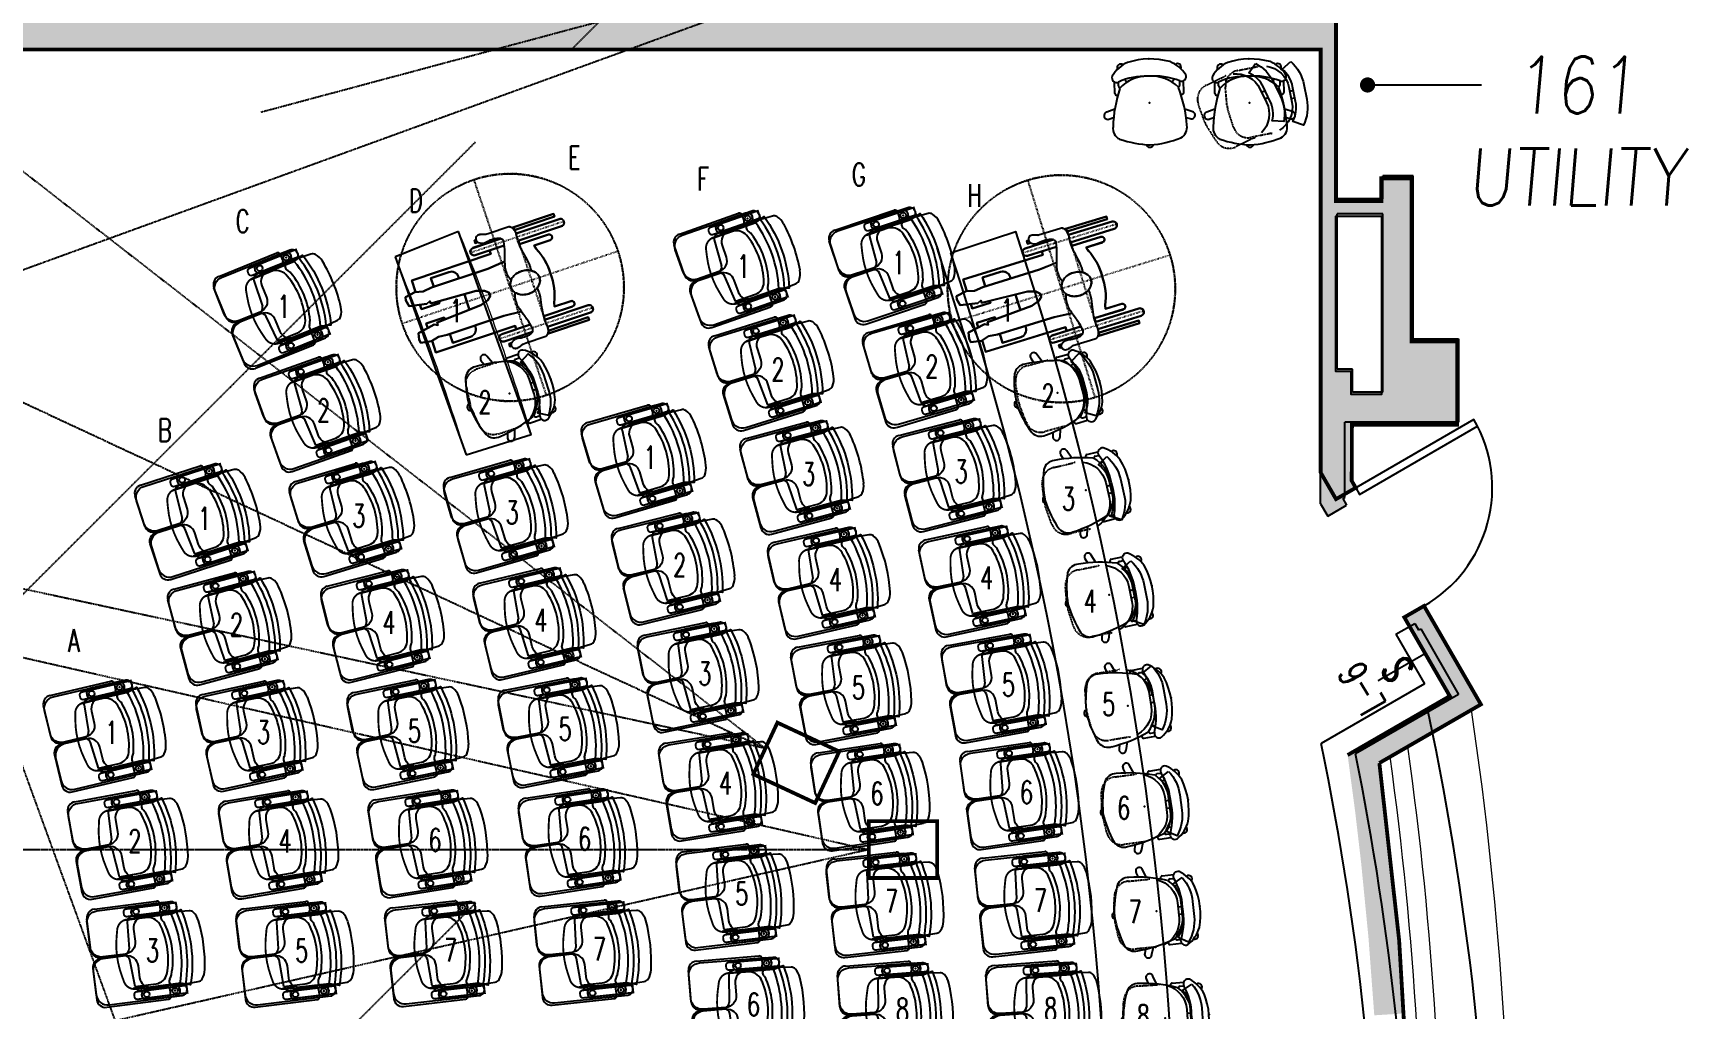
# Model space of a CAD drawing. Extents: x 689 to 4377, y 664 to 3532.
# Drawn here: x 3231 to 3667.3, y 1269.7 to 1527.2 of the extents above; entities that cross this region are included whole.
import ezdxf
from ezdxf.enums import TextEntityAlignment as Align

# ---------------------------------------------------------------- set-up
doc = ezdxf.new("R2010")
doc.units = 0
doc.header["$MEASUREMENT"] = 0
for name, pattern in [('CENTER2', [1.125, 0.75, -0.125, 0.125, -0.125]), ('DASHED2', [0.375, 0.25, -0.125]), ('DOT', [0.25, 0, -0.25]), ('DOT2', [0.125, 0, -0.125])]:
    doc.linetypes.add(name, pattern=pattern)
doc.layers.get('0').update_dxf_attribs({"linetype": 'CONTINUOUS'})
for name, color, linetype in [('162-A-TXT', 7, 'CONTINUOUS'), ('162-A1-FURN', 32, 'CONTINUOUS'), ('162-A1-OVHD', 41, 'DASHED2'), ('A-BELOW', 111, 'CONTINUOUS'), ('A-DOOR', 7, 'CONTINUOUS'), ('A-FS-ID', 6, 'CONTINUOUS'), ('A-FS-NM', 6, 'CONTINUOUS'), ('A-WL-EX', 171, 'CONTINUOUS'), ('A-WL-EX-HATCH', 213, 'CONTINUOUS'), ('class_ADA', 253, 'CONTINUOUS'), ('class_FILL', 252, 'CONTINUOUS'), ('class_FURN', 30, 'CONTINUOUS'), ('class_OH_TECH', 43, 'DASHED2')]:
    doc.layers.add(name, color=color, linetype=linetype)
doc.styles.add('ROMAND', font='romand', dxfattribs={"width": 0.75})
doc.styles.add('RomanS', font='romans.shx')
doc.styles.get("Standard").update_dxf_attribs({"font": 'ROMANS.shx', "width": 0.85, "oblique": 5, "height": 6})

# ---------------------------------------------------------------- blocks, each defined once
blk = doc.blocks.new('IT-SCRN-07')
at = {"linetype": 'DASHED2', "ltscale": 0.5}
for points in [[(186.68, -186.68), (0, 0), (186.68, 186.68)], [(0, 42), (195, 0), (0, -42)]]:
    blk.add_lwpolyline(points, dxfattribs=at)
blk.add_lwpolyline([(5, -44), (0, -44), (0, 44), (5, 44)], close=True, dxfattribs=at)
at = {"linetype": 'DASHED2', "ltscale": 0.5, "const_width": 1}
blk.add_lwpolyline([(195, -7.5), (213, -7.5), (213, 7.5), (195, 7.5)], close=True, dxfattribs=at)
at = {"linetype": 'CENTER2', "ltscale": 0.5}
blk.add_lwpolyline([(0, 0), (195, 0)], dxfattribs=at)
blk = doc.blocks.new('IT-SCRN-09L')
at = {"linetype": 'DASHED2', "ltscale": 0.5}
for points in [[(186.68, -186.68), (0, 0), (186.68, 186.68)], [(0, 54), (238.5, 0), (0, -54)]]:
    blk.add_lwpolyline(points, dxfattribs=at)
for points in [[(-2.5, 58.38), (7.25, 58.38), (7.25, -72.62), (-2.5, -72.62)], [(-1.75, 57.62), (6.5, 57.62), (6.5, -60.44), (-1.75, -60.44)]]:
    blk.add_lwpolyline(points, close=True, dxfattribs=at)
at = {"linetype": 'DASHED2', "ltscale": 0.4}
blk.add_lwpolyline([(0, 54), (1, 54), (1, -54), (0, -54)], close=True, dxfattribs=at)
at = {"linetype": 'DASHED2', "ltscale": 0.5, "const_width": 1}
blk.add_lwpolyline([(238.5, -7.5), (256.5, -7.5), (256.5, 7.5), (238.5, 7.5)], close=True, dxfattribs=at)
at = {"linetype": 'CENTER2', "ltscale": 0.5}
blk.add_lwpolyline([(0, 0), (238.5, 0)], dxfattribs=at)
blk = doc.blocks.new('CHAIR-01A')
blk.add_lwpolyline([(-8.61, 0, -0.318862), (-2, 4.69), (2, 4.69, -0.318862), (8.61, 0, -0.318862)], format="xyb")
blk.add_lwpolyline([(-8.55, 6.53, -0.160866), (-2, 8.69), (2, 8.69, -0.160866), (8.55, 6.53), (7.04, 3.91, 0.171967), (2, 5.69), (-2, 5.69, 0.171967), (-7.04, 3.91)], format="xyb", close=True)
for points in [[(-1, 4.69), (-1, 5.69)], [(1, 4.69), (1, 5.69)]]:
    blk.add_lwpolyline(points)
at = {"linetype": 'DOT2', "ltscale": 0.5}
blk.add_lwpolyline([(8.99, -1.94, -0.013189), (9, -2.31), (9, -7.73, -0.382162), (5.44, -11.7), (0.44, -12.26, -0.055385), (-0.44, -12.26), (-5.44, -11.7, -0.382162), (-9, -7.73), (-9, -2.31, -0.013189), (-8.99, -1.94)], format="xyb", dxfattribs=at)
blk = doc.blocks.new('SW1')
at = {"const_width": 0.5}
blk.add_lwpolyline([(0, 14), (0, 0)], dxfattribs=at)
at = {"style": 'ROMAND', "width": 0.75}
blk.add_text('S', height=8, dxfattribs=at).set_placement((0, 8.02), align=Align.MIDDLE_CENTER)
blk = doc.blocks.new('DR-36')
blk.add_lwpolyline([(36, 0, 0.414214), (0, 36), (0, 0), (2, 0), (2, 35.94)], format="xyb")
blk = doc.blocks.new('IT-SCRN-10-R')
at = {"linetype": 'DASHED2', "ltscale": 0.5}
for points in [[(186.68, -186.68), (0, 0), (186.68, 186.68)], [(0, 60), (262.5, 0), (0, -60)]]:
    blk.add_lwpolyline(points, dxfattribs=at)
for points in [[(-2.5, 78.62), (7.25, 78.62), (7.25, -64.38), (-2.5, -64.38)], [(-1.75, 66.44), (6.5, 66.44), (6.5, -63.62), (-1.75, -63.62)]]:
    blk.add_lwpolyline(points, close=True, dxfattribs=at)
at = {"linetype": 'DASHED2', "ltscale": 0.4}
blk.add_lwpolyline([(0, 60), (1, 60), (1, -60), (0, -60)], close=True, dxfattribs=at)
at = {"linetype": 'DASHED2', "ltscale": 0.5, "const_width": 1}
blk.add_lwpolyline([(262.5, -7.5), (280.5, -7.5), (280.5, 7.5), (262.5, 7.5)], close=True, dxfattribs=at)
at = {"linetype": 'CENTER2', "ltscale": 0.5}
blk.add_lwpolyline([(0, 0), (262.5, 0)], dxfattribs=at)
blk = doc.blocks.new('IT-SCRN-11-L')
at = {"linetype": 'DASHED2', "ltscale": 0.5}
for points in [[(186.68, -186.68), (0, 0), (186.68, 186.68)], [(0, 66), (290.4, 0), (0, -66)]]:
    blk.add_lwpolyline(points, dxfattribs=at)
for points in [[(-2.5, 70.38), (7.25, 70.38), (7.25, -84.62), (-2.5, -84.62)], [(-1.75, 69.62), (6.5, 69.62), (6.5, -72.44), (-1.75, -72.44)]]:
    blk.add_lwpolyline(points, close=True, dxfattribs=at)
at = {"linetype": 'DASHED2', "ltscale": 0.4}
blk.add_lwpolyline([(0, 66), (1, 66), (1, -66), (0, -66)], close=True, dxfattribs=at)
at = {"linetype": 'DASHED2', "ltscale": 0.5, "const_width": 1}
blk.add_lwpolyline([(290.4, -7.5), (308.4, -7.5), (308.4, 7.5), (290.4, 7.5)], close=True, dxfattribs=at)
at = {"linetype": 'CENTER2', "ltscale": 0.5}
blk.add_lwpolyline([(0, 0), (290.4, 0)], dxfattribs=at)
blk = doc.blocks.new('CHAIR-14-DT')
at = {"ltscale": 0.5, "flags": 128}
for points in [[(-14.44, 6.5), (-14.44, 3.25, -0.414214), (-17.44, 0.25), (-23.44, 0.25, -0.414214), (-26.44, 3.25), (-26.44, 9.5, -0.414214), (-23.44, 12.5), (-4, 12.5, -0.414214), (-2.5, 11), (-2.5, 11, -0.414214), (-4, 9.5), (-11.44, 9.5, 0.414214)], [(-14.44, -6.5), (-14.44, -3.25, 0.414214), (-17.44, -0.25), (-23.44, -0.25, 0.414214), (-26.44, -3.25), (-26.44, -9.5, 0.414214), (-23.44, -12.5), (-4, -12.5, 0.414214), (-2.5, -11), (-2.5, -11, 0.414214), (-4, -9.5), (-11.44, -9.5, -0.414214)]]:
    blk.add_lwpolyline(points, format="xyb", close=True, dxfattribs=at)
at = {"linetype": 'DOT2', "ltscale": 0.5}
blk.add_lwpolyline([(-13.25, -9.25, 0.5, 0.5, 0), (-15.83, -9.25, 0.5, 0.5, -0.353134), (-18.76, -6.88, 0.5, 0.5, 0), (-19.15, -5.07, 0.5, 0.5, -0.053285), (-19.7, 0, 0.5, 0.5, -0.053285), (-19.15, 5.07, 0.5, 0.5, 0), (-18.76, 6.88, 0.5, 0.5, -0.353134), (-15.83, 9.25, 0.5, 0.5, 0), (-13.25, 9.25, 0, 0, 0)], format="xyseb", dxfattribs=at)
at = {"linetype": 'DOT2', "ltscale": 0.5, "const_width": 0.5}
for points in [[(-2.5, 10), (-2.5, 12), (-15.75, 12, 0.414214), (-16.5, 11.25), (-16.5, 10.75, 0.414214), (-15.75, 10)], [(-2.5, -10), (-2.5, -12), (-15.75, -12, -0.414214), (-16.5, -11.25), (-16.5, -10.75, -0.414214), (-15.75, -10)]]:
    blk.add_lwpolyline(points, format="xyb", close=True, dxfattribs=at)
at = {"linetype": 'Continuous'}
blk.add_lwpolyline([(-12.64, 9.25), (-3.99, 9.25), (-1.44, 10, -0.144476), (-1.44, -10), (-3.99, -9.25), (-12.64, -9.25)], format="xyb", dxfattribs=at)
for points in [[(-8.09, 9.71), (-8.09, 10)], [(-8.09, 9.25), (-8.09, 9.5)], [(-6.09, 9.71), (-6.09, 10)], [(-6.09, 9.25), (-6.09, 9.5)], [(-8.09, -9.25), (-8.09, -9.5)], [(-8.09, -9.71), (-8.09, -10)], [(-6.09, -9.25), (-6.09, -9.5)], [(-6.09, -9.71), (-6.09, -10)]]:
    blk.add_lwpolyline(points, dxfattribs=at)
for radius, start, end in [(32.58, 343.5061, 16.4939), (34.08, 343.5581, 16.4419)]:
    blk.add_arc((-35.33, 0), radius, start, end, dxfattribs=at)
blk = doc.blocks.new('HC-TEMPL')
at = {"color": 253, "linetype": 'DOT'}
for p, q in [((0, 30), (0, -30)), ((-12, 19), (-12, -7)), ((12, 19), (12, -7)), ((-14.75, 6), (14.75, 6)), ((-30, 0), (30, 0))]:
    blk.add_line(p, q, dxfattribs=at)
at = {"color": 253}
for points in [[(-11, 5.86), (-11, 18, 1), (-13, 18), (-13, 6.02, 1)], [(13, 6.02), (13, 18, 1), (11, 18), (11, 5.86, 1)], [(-11, 6), (-10, 6), (-10, 14, -1), (-8.5, 14), (-8.5, 9.5), (-7.5, 9.75, -0.123106), (0, 11.25, -0.123106), (7.5, 9.75), (8.5, 9.5), (8.5, 14, -1), (10, 14), (10, 6), (11, 6)], [(-2.43, 6.71, 0.009012), (-3.41, 6.79, 0.040464), (-4.18, 6.76, 0.024009), (-6.95, 6.33, -0.02518), (-9.6, 5.92, -0.062246), (-12.47, 5.98, 0.115331), (-14.03, 5.85, 0.037518), (-14.31, 5.73, 0.035722), (-14.59, 5.57, 0.094361), (-15.15, 5, 0.148049), (-15.29, 4.51), (-15.29, -0.69), (-15.29, -1.61, -0.11973), (-15.36, -1.89, 0.046388), (-15.65, -2.59, 0.031539), (-15.71, -2.89, 0.017582), (-15.79, -3.44, 0.384464), (-15.01, -4.48, 0.325919), (-13.68, -3.86, 0.055549), (-13.4, -3.19, 0.074743), (-13.32, -2.66, 0.052222), (-13.42, -1.88, -0.045141), (-13.54, -0.97, -0.049351), (-13.43, 0.87, -0.103824), (-13.11, 1.7, -0.053783), (-12.93, 1.93, -0.074353), (-12.76, 2.05, -0.158953), (-12.03, 2.18, -0.041249), (-9.31, 1.56, -0.003698), (-7.91, 1.1, 0.006681), (-7.13, 0.86, 0.005459), (-6.14, 0.56, 0.007155), (-5.38, 0.36, 0.061185), (-4.97, 0.31, 0.015766), (-3.41, 0.36, 0.062077), (-2.61, 0.51, 0.029276), (-1.74, 0.85)], [(2.43, 6.71, -0.009012), (3.41, 6.79, -0.040464), (4.18, 6.76, -0.024009), (6.95, 6.33, 0.02518), (9.6, 5.92, 0.062246), (12.47, 5.98, -0.115331), (14.03, 5.85, -0.037518), (14.31, 5.73, -0.035722), (14.59, 5.57, -0.094361), (15.15, 5, -0.148049), (15.29, 4.51), (15.29, -0.69), (15.29, -1.61, 0.11973), (15.36, -1.89, -0.046388), (15.65, -2.59, -0.031539), (15.71, -2.89, -0.017582), (15.79, -3.44, -0.384464), (15.01, -4.48, -0.325919), (13.68, -3.86, -0.055549), (13.4, -3.19, -0.074743), (13.32, -2.66, -0.052222), (13.42, -1.88, 0.045141), (13.54, -0.97, 0.049351), (13.43, 0.87, 0.103824), (13.11, 1.7, 0.053783), (12.93, 1.93, 0.074353), (12.76, 2.05, 0.158953), (12.03, 2.18, 0.041249), (9.31, 1.56, 0.003698), (7.91, 1.1, -0.006681), (7.13, 0.86, -0.005459), (6.14, 0.56, -0.007155), (5.38, 0.36, -0.061185), (4.97, 0.31, -0.015766), (3.41, 0.36, -0.062077), (2.61, 0.51, -0.029276), (1.74, 0.85)], [(-13, 1.85), (-13, -6, 1), (-11, -6), (-11, 2, 1)], [(11, 2), (11, -6, 1), (13, -6), (13, 1.85, 1)], [(-6.57, -19), (-9, -19), (-9, -14, -0.414214), (-7, -12), (-6.57, -12)], [(-2.16, -12), (0, -12), (2.16, -12, -0.414214)], [(6.57, -12), (7, -12, -0.414214), (9, -14), (9, -19), (6.57, -19)]]:
    blk.add_lwpolyline(points, format="xyb", dxfattribs=at)
for points in [[(-14, 5.86), (-14, 17), (-14.75, 17), (-14.75, 5.45)], [(14.75, 5.45), (14.75, 17), (14, 17), (14, 5.86)], [(6.97, 0.8), (6.57, -4), (6.57, -19.69), (6.29, -22.08), (6.85, -24.19), (6.36, -27.01), (5.45, -27.15), (3.76, -26.79), (2.91, -22.15), (3.34, -21.24), (2.63, -21.17), (2, -8.78), (1.3, -6.67), (0.52, -5.76), (0, -5.68), (-0.52, -5.76), (-1.3, -6.67), (-2, -8.78), (-2.63, -21.17), (-3.34, -21.24), (-2.91, -22.15), (-3.76, -26.79), (-5.45, -27.15), (-6.36, -27.01), (-6.85, -24.19), (-6.29, -22.08), (-6.57, -19.69), (-6.57, -4), (-6.97, 0.8)], [(-14.75, -4.5), (-14.75, -5), (-14, -5), (-14, -4.24)], [(-11, -2), (-10, -2), (-10, -24), (-6.8, -24)], [(6.8, -24), (10, -24), (10, -2), (11, -2)], [(14, -4.24), (14, -5), (14.75, -5), (14.75, -4.5)], [(-3.25, -24), (-2, -24), (-2, -19), (-2.52, -19)], [(2.52, -19), (2, -19), (2, -24), (3.25, -24)]]:
    blk.add_lwpolyline(points, dxfattribs=at)
blk.add_lwpolyline([(0, 8.17, 0.122026), (-1.16, 7.89, 0.105329), (-2.22, 7, 0.087994), (-2.89, 5.74, 0.078725), (-3.14, 4.17, 0.078725), (-2.89, 2.6, 0.087994), (-2.22, 1.35, 0.105329), (-1.16, 0.46, 0.122026), (0, 0.17, 0.122026), (1.16, 0.46, 0.105329), (2.22, 1.35, 0.087994), (2.89, 2.6, 0.078725), (3.14, 4.17, 0.078725), (2.89, 5.74, 0.087994), (2.22, 7, 0.105329), (1.16, 7.89, 0.122026)], format="xyb", close=True, dxfattribs=at)
at = {"color": 253, "linetype": 'DOT'}
blk.add_circle((0, 0), 30, dxfattribs=at)
blk = doc.blocks.new('A$C1CEF12BC')
at = {"layer": '162-A-TXT'}
blk.add_lwpolyline([(680.59, 649.5), (680.59, 649.5), (680.59, 649.5), (680.59, 649.5)], close=True, dxfattribs=at)
at = {"layer": '162-A1-FURN', "lineweight": 13}
blk.add_lwpolyline([(453.26, 601.5, -0.020285), (472.47, 547.9), (455.29, 542.52, 0.020285), (436.57, 594.74)], format="xyb", close=True, dxfattribs=at)
blk.add_lwpolyline([(600.19, 601.5), (583.1, 595.85)], dxfattribs=at)
for radius, start, end in [(840, 341.71822, 18.28178), (822, 341.71822, 18.28178), (927.95, 348.37182, 8.50602), (904.95, 358.89194, 7.93143), (909.95, 358.89802, 8.05901)]:
    blk.add_arc((-197.41, 338), radius, start, end, dxfattribs=at)
at = {"layer": 'A-WL-EX', "const_width": 1}
for points in [[(684.59, 669.5), (684.59, 609.5), (696.59, 609.5), (696.59, 615.5), (704.59, 615.5), (704.59, 572.5), (716.59, 572.5), (716.59, 550.5), (688.84, 550.5), (688.77, 535.71), (689.84, 533.86), (684.64, 530.86), (680.59, 537.88), (680.59, 649.5), (258.59, 649.5), (258.59, 338), (262.59, 338), (262.59, 320), (258.59, 320), (258.59, 26.5)], [(687.7, 463.35), (714.64, 478.9), (702.64, 499.69), (707.84, 502.69), (722.84, 476.71), (696.07, 461.25)]]:
    blk.add_lwpolyline(points, dxfattribs=at)
at = {"layer": 'A-WL-EX'}
blk.add_lwpolyline([(696.59, 605.5), (696.59, 572.5), (696.59, 558.5), (688.59, 558.5), (688.59, 564.5), (684.59, 564.5), (684.59, 605.5)], close=True, dxfattribs=at)
blk.add_lwpolyline([(696.07, 461.25, 1, 1, -0.039141), (704.36, 320.5, 0, 0, 0)], format="xyseb", dxfattribs=at)
at = {"layer": 'A-WL-EX-HATCH'}
for points in [[(684.59, 564.5), (680.59, 564.5), (684.59, 669.5), (680.59, 740.48)], [(680.59, 657.5), (680.59, 649.5), (324.59, 657.5), (324.59, 649.5)], [(696.59, 615.5), (704.59, 615.5), (696.59, 558.5), (704.59, 572.5)], [(684.59, 609.5), (684.59, 605.5), (696.59, 609.5), (696.59, 605.5)], [(696.59, 558.5), (704.59, 572.5), (696.59, 558.5), (716.59, 572.5)], [(696.59, 558.5), (716.59, 572.5), (696.59, 558.5), (716.59, 550.5)], [(688.83, 535.71), (680.59, 537.88), (688.59, 564.5), (680.59, 564.5)], [(696.59, 558.5), (716.59, 550.5), (688.59, 558.5), (688.84, 550.5)]]:
    blk.add_solid(points, dxfattribs=at)
at = {"layer": 'A-WL-EX-HATCH', "lineweight": 13}
for points in [[(680.59, 537.88), (688.77, 535.73), (684.64, 530.86), (689.84, 533.86)], [(702.64, 499.69), (707.84, 502.69), (714.64, 478.9), (722.84, 476.71)], [(714.64, 478.9), (722.84, 476.71), (687.7, 463.35), (696.07, 461.25)], [(697.64, 449.31), (689.7, 448.32), (696.07, 461.25), (687.7, 463.35)], [(699.23, 435.63), (691.28, 434.77), (697.64, 449.31), (689.7, 448.32)], [(701.16, 415.95), (693.19, 415.25), (699.23, 435.63), (691.28, 434.77)], [(702.72, 395.19), (694.73, 394.69), (701.16, 415.95), (693.19, 415.25)]]:
    blk.add_solid(points, dxfattribs=at)
at = {"layer": '162-A-TXT', "rotation": 119.9999999999972}
blk.add_blockref('SW1', (707.81, 489.94), dxfattribs=at)
at = {"layer": '162-A1-FURN'}
for p, rotation in [((661.24, 635.28), 295.9057327447714), ((668.02, 636.62), 281.3208960726611)]:
    blk.add_blockref('CHAIR-01A', p, dxfattribs=dict(at, rotation=rotation))
at = {"layer": '162-A1-FURN', "lineweight": 13, "xscale": -1}
for name, p, rotation in [('HC-TEMPL', (466.89, 586.7), 288.560129997679), ('HC-TEMPL', (612.24, 586.35), 287.1899999999955), ('CHAIR-01A', (468.17, 559.04), 288.5603690322671)]:
    blk.add_blockref(name, p, dxfattribs=dict(at, rotation=rotation))
at = {"layer": '162-A1-FURN', "lineweight": 13}
for name, p, rotation in [('CHAIR-14-DT', (538.53, 596.44), 19.35000000000101), ('CHAIR-14-DT', (579.49, 597.19), 18.45000000000217), ('CHAIR-14-DT', (417.24, 586.53), 22.01500000000306), ('CHAIR-14-DT', (547.7, 568.65), 17.19999999999918), ('CHAIR-14-DT', (588.27, 569.24), 16.40000000000194), ('CHAIR-14-DT', (427.85, 558.5), 19.42500000000162), ('CHAIR-01A', (612.89, 559.37), 285.2799999999981), ('CHAIR-14-DT', (514.02, 545.23), 16.23999999999982), ('CHAIR-14-DT', (555.83, 540.54), 15.05000000000263), ('CHAIR-14-DT', (596.03, 540.98), 14.34999999999831), ('CHAIR-14-DT', (396.47, 529.53), 17.874999999999), ('CHAIR-14-DT', (437.17, 530.02), 16.8349999999995), ('CHAIR-14-DT', (477.65, 530.61), 15.92499999999854), ('CHAIR-01A', (619.82, 532.24), 283.3699999999988), ('CHAIR-14-DT', (521.83, 516.26), 13.91999999999736), ('CHAIR-14-DT', (562.9, 512.14), 12.89999999999971), ('CHAIR-14-DT', (602.79, 512.47), 12.30000000000289), ('CHAIR-01A', (625.84, 504.89), 281.4600000000016), ('CHAIR-14-DT', (404.97, 500.82), 15.12500000000326), ('CHAIR-14-DT', (445.2, 501.14), 14.24500000000063), ('CHAIR-14-DT', (485.26, 501.58), 13.47500000000209), ('CHAIR-14-DT', (528.45, 487), 11.59999999999923), ('CHAIR-14-DT', (568.9, 483.49), 10.74999999999976), ('CHAIR-14-DT', (608.52, 483.74), 10.25000000000084), ('CHAIR-14-DT', (491.63, 472.25), 11.02500000000108), ('CHAIR-01A', (630.95, 477.36), 279.5500000000008), ('CHAIR-14-DT', (372.06, 471.88), 13.23000000000182), ('CHAIR-14-DT', (412.09, 471.73), 12.37499999999964), ('CHAIR-14-DT', (451.92, 471.94), 11.65499999999971), ('CHAIR-14-DT', (533.89, 457.49), 9.280000000000493), ('CHAIR-14-DT', (573.82, 454.64), 8.59999999999873), ('CHAIR-14-DT', (613.21, 454.81), 8.199999999999958), ('CHAIR-01A', (635.13, 449.68), 277.64), ('CHAIR-14-DT', (378.18, 442.5), 10.29000000000096), ('CHAIR-14-DT', (417.8, 442.33), 9.625000000000256), ('CHAIR-14-DT', (457.31, 442.46), 9.064999999999376), ('CHAIR-14-DT', (496.74, 442.67), 8.575000000000463), ('CHAIR-14-DT', (538.13, 427.79), 6.959999999999614), ('CHAIR-14-DT', (577.65, 425.62), 6.449999999999988), ('CHAIR-14-DT', (616.87, 425.74), 6.149999999998868), ('CHAIR-01A', (638.39, 421.87), 275.7300000000002), ('CHAIR-14-DT', (382.78, 412.84), 7.350000000000608), ('CHAIR-14-DT', (422.1, 412.7), 6.875000000000661), ('CHAIR-14-DT', (461.36, 412.77), 6.474999999999252), ('CHAIR-14-DT', (500.58, 412.9), 6.124999999999663), ('CHAIR-14-DT', (541.16, 397.94), 4.64000000000069), ('CHAIR-14-DT', (580.39, 396.48), 4.299999999999319), ('CHAIR-14-DT', (619.49, 396.56), 4.100000000000395), ('CHAIR-01A', (640.72, 393.96), 273.8199999999998)]:
    blk.add_blockref(name, p, dxfattribs=dict(at, rotation=rotation))
at = {"layer": '162-A1-OVHD', "rotation": 335}
blk.add_blockref('IT-SCRN-10-R', (296.28, 576.04), dxfattribs=at)
at = {"layer": '162-A1-OVHD'}
blk.add_blockref('IT-SCRN-11-L', (271.09, 438.41), dxfattribs=at)
at = {"layer": '162-A1-OVHD', "xscale": -1, "rotation": 180}
blk.add_blockref('IT-SCRN-11-L', (271.09, 237.59), dxfattribs=at)
at = {"layer": 'A-DOOR', "rotation": 299.9999999999953}
blk.add_blockref('DR-36', (689.84, 533.86), dxfattribs=at)
at = {"layer": '162-A-TXT', "color": 7, "lineweight": 13, "style": 'RomanS', "width": 0.67}
for s, p in [('E', (483.83, 620.95)), ('F', (517.79, 615.32)), ('G', (558.82, 616.49)), ('D', (442.09, 609.6)), ('H', (589.39, 610.96)), ('C', (396.35, 604.18)), ('1', (528.39, 592.27)), ('1', (569.33, 593.25)), ('1', (407.21, 581.67)), ('1', (452.65, 580.59)), ('1', (597.91, 580.69)), ('2', (537.52, 565.03)), ('2', (578.06, 565.82)), ('2', (460.27, 556.42)), ('2', (608.7, 558.18)), ('2', (417.72, 554.3)), ('B', (375.84, 549.08)), ('1', (503.81, 541.86)), ('3', (585.81, 538.1)), ('3', (545.61, 537.47)), ('3', (614.11, 530.94)), ('1', (386.29, 525.74)), ('3', (426.98, 526.49)), ('3', (467.44, 527.32)), ('2', (511.6, 513.49)), ('4', (552.67, 509.62)), ('4', (592.55, 510.12)), ('4', (619.87, 503.94)), ('4', (475.03, 498.92)), ('2', (394.75, 497.73)), ('4', (434.97, 498.29)), ('A', (351.9, 493.54)), ('3', (518.22, 484.82)), ('5', (598.3, 481.91)), ('5', (558.72, 481.15)), ('5', (624.72, 476.76)), ('1', (361.83, 469.29)), ('3', (401.86, 469.35)), ('5', (441.69, 469.75)), ('5', (481.4, 470.22)), ('4', (523.68, 455.92)), ('6', (563.62, 453.24)), ('6', (603.03, 453.52)), ('6', (628.67, 449.43)), ('2', (367.96, 440.66)), ('4', (407.59, 440.67)), ('6', (447.1, 440.94)), ('6', (486.54, 441.28)), ('5', (527.97, 426.81)), ('7', (567.5, 424.78)), ('7', (606.74, 424.97)), ('7', (631.7, 421.98)), ('3', (372.61, 411.76)), ('5', (411.94, 411.74)), ('7', (451.21, 411.91)), ('7', (490.44, 412.14)), ('6', (531.07, 397.56)), ('8', (570.32, 396.19)), ('8', (609.42, 396.31)), ('8', (633.82, 394.45))]:
    blk.add_text(s, height=6, dxfattribs=at).set_placement(p, align=Align.MIDDLE_CENTER)
at = {"layer": '162-A-TXT', "color": 7, "style": 'RomanS', "width": 0.67}
blk.add_text('L-6', height=7.5, rotation=120, dxfattribs=at).set_placement((691.48, 480.86), align=Align.MIDDLE_CENTER)
blk = doc.blocks.new('KI-Concerto_Dual_Tablet')
at = {"layer": 'class_FURN'}
for p, q in [((1.58, 6.43), (1.28, 0.65)), ((20.72, 0.65), (20.42, 6.43)), ((-1.44, 0), (-1.44, -7.38)), ((1.44, -7.38), (1.44, 0)), ((-2.06, -18.28), (-2.06, -1.77)), ((-1.38, -1.08), (0.46, -1.08)), ((1.15, -1.77), (1.15, -8.74)), ((20.56, 0), (20.56, -7.38)), ((20.82, -1.88), (20.83, -8.84)), ((23.34, -1.19), (21.51, -1.19)), ((23.44, -7.38), (23.44, 0)), ((24.06, -18.38), (24.03, -1.87)), ((1.94, -4.54), (1.94, -6.76)), ((1.94, -6.76), (1.94, -10.79)), ((19.56, -10.22), (19.56, -4.62)), ((20.06, -6.76), (20.06, -10.79)), ((2.43, -10.11), (9.54, -10.56)), ((10.83, -11.94), (10.83, -18.28)), ((11.15, -12.06), (11.17, -18.41)), ((19.55, -10.22), (12.44, -10.68)), ((8.54, -20.57), (0.23, -20.57)), ((13.46, -20.7), (21.77, -20.68))]:
    blk.add_line(p, q, dxfattribs=at)
blk.add_lwpolyline([(1.94, -6.76), (1.94, -9.98)], dxfattribs=at)
for centre in [(0, 0.06), (22, 0.06), (0, -7.47), (22, -7.47)]:
    blk.add_circle(centre, 0.75, dxfattribs=at)
for centre, radius, start, end in [((11, -31.76), 40.83, 80.8389, 99.1611), ((3.08, 6.35), 1.5, 128.3464, 177), ((5.22, 3.64), 4.95, 98.4134, 128.3464), ((16.78, 3.64), 4.95, 51.6536, 81.5866), ((18.92, 6.35), 1.5, 3, 51.6536), ((0, 0), 1.44, 0, 180), ((11, -21.27), 21.99, 72.1273, 107.8727), ((22, 0), 1.44, 0, 180), ((-1.38, -1.77), 0.688, 90, 180), ((0.46, -1.77), 0.688, 0, 90), ((2.5, 0.08), 1.25, 211.5483, 307.2526), ((5.61, -5.08), 3.71, 105.3643, 171.524), ((5.92, -4.41), 4.4, 112.3171, 127.2526), ((11, -20.91), 20.43, 71.822, 108.178), ((16.25, -4.62), 3.31, 0, 70.167), ((16.08, -4.41), 4.4, 52.7474, 67.6829), ((19.5, 0.08), 1.25, 232.7474, 328.4517), ((21.51, -1.88), 0.688, 90.0968, 180.0968), ((23.34, -1.88), 0.688, 0.0968, 90.0968), ((0, -7.38), 1.44, 180, 0), ((22, -7.38), 1.44, 180, 0), ((2.52, -8.74), 1.38, 180, 266.3478), ((9.45, -11.94), 1.38, 360, 86.3478), ((12.53, -12.06), 1.38, 93.749, 180.0968), ((19.46, -8.85), 1.38, 273.749, 0.0968), ((0.23, -18.28), 2.29, 180, 270), ((8.54, -18.28), 2.29, 270, 360), ((13.46, -18.4), 2.29, 180.0968, 270.0968), ((21.77, -18.39), 2.29, 270.0968, 0.0968)]:
    blk.add_arc(centre, radius, start, end, dxfattribs=at)
for p in [(0, 0.06), (0, 0.06), (0, 0.06), (0, 0.06), (0, 0.06), (0, 0.06), (0, 0.06), (0, 0.06), (0, 0.06), (21.92, 0.06), (22, 0.06), (22, 0.06), (22, 0.06), (22, 0.06)]:
    blk.add_point(p, dxfattribs=at)
blk = doc.blocks.new('KI-Loose Castor')
at = {"layer": 'class_FURN'}
for p, q in [((-11.48, 2.41), (-9.33, 1.69)), ((-9.69, 3.85), (-10.77, 4.15)), ((9.12, 1.7), (11.25, 2.51)), ((10.7, 4.34), (9.42, 3.92)), ((-9.1, -2.78), (-9.04, -5.78)), ((-8.36, -2.27), (-8.61, -2.27)), ((8.34, -1.94), (8.59, -1.93)), ((9.1, -2.42), (9.16, -5.42)), ((-8.06, -4.76), (-8.04, -5.76)), ((-5.98, -5.49), (-6.5, -6.29)), ((-4.07, -6.41), (-4.34, -6.79)), ((4.01, -6.39), (4.27, -6.71)), ((6.45, -6.13), (5.93, -5.42)), ((8.14, -4.44), (8.16, -5.44))]:
    blk.add_line(p, q, dxfattribs=at)
for centre, radius, start, end in [((-6.8, 6.47), 3.15, 118.4259, 189.9125), ((2.08, -17.11), 28.33, 94.6617, 111.5089), ((-0.11, 10.72), 1.01, 18.7082, 162.1633), ((-1.4, -16.65), 27.8, 70.5697, 87.5757), ((6.46, 6.73), 3.15, 352.3602, 63.8468), ((26.79, 8.81), 36.81, 184.4842, 200.4084), ((-27.2, 7.73), 36.81, 341.8643, 357.7886), ((10.98, 3.42), 0.957, 286.858, 108.8465), ((-11.13, 3.28), 0.941, 67.6895, 255.3497), ((-8.6, -2.77), 0.5, 91.1364, 181.1364), ((-7.56, -4.75), 0.5, 96.2732, 181.1364), ((-0.62, 3.19), 10.2, 225.9302, 274.2118), ((0.71, 2.51), 9.5, 268.0128, 318.0789), ((7.64, -4.45), 0.5, 1.1364, 85.4192), ((8.6, -2.43), 0.5, 1.1364, 91.1364), ((-8.48, -6.9), 1.22, 68.5174, 204.4438), ((-2.09, -2.56), 8.93, 212.8047, 248.177), ((-1.22, 11.69), 18.74, 248.6571, 274.8928), ((1.2, 9.33), 16.33, 267.1253, 295.232), ((2.09, -2.48), 8.93, 294.0958, 329.468), ((8.65, -6.56), 1.22, 337.829, 113.7554), ((-7.41, -9.39), 0.951, 155.8217, 308.2644), ((-0.2, 7.79), 19.35, 254.4033, 287.8695), ((7.57, -9.26), 0.959, 228.6532, 29.288)]:
    blk.add_arc(centre, radius, start, end, dxfattribs=at)
for p in [(0, 0), (0.18, -11.56)]:
    blk.add_point(p, dxfattribs=at)
blk = doc.blocks.new('HC-WheelChair')
at = {"layer": 'class_ADA', "color": 253, "linetype": 'DOT'}
for p, q in [((0, 30), (0, -30)), ((-12, 19), (-12, -7)), ((12, 19), (12, -7)), ((-14.75, 6), (14.75, 6)), ((-30, 0), (30, 0))]:
    blk.add_line(p, q, dxfattribs=at)
at = {"layer": 'class_ADA', "color": 253}
for points in [[(-11, 5.86), (-11, 18, 1), (-13, 18), (-13, 6.02, 1)], [(13, 6.02), (13, 18, 1), (11, 18), (11, 5.86, 1)], [(-11, 6), (-10, 6), (-10, 14, -1), (-8.5, 14), (-8.5, 9.5), (-7.5, 9.75, -0.123106), (0, 11.25, -0.123106), (7.5, 9.75), (8.5, 9.5), (8.5, 14, -1), (10, 14), (10, 6), (11, 6)], [(-2.43, 6.71, 0.009012), (-3.41, 6.79, 0.040464), (-4.18, 6.76, 0.024009), (-6.95, 6.33, -0.02518), (-9.6, 5.92, -0.062246), (-12.47, 5.98, 0.115331), (-14.03, 5.85, 0.037518), (-14.31, 5.73, 0.035722), (-14.59, 5.57, 0.094361), (-15.15, 5, 0.148049), (-15.29, 4.51), (-15.29, -0.69), (-15.29, -1.61, -0.11973), (-15.36, -1.89, 0.046388), (-15.65, -2.59, 0.031539), (-15.71, -2.89, 0.017582), (-15.79, -3.44, 0.384464), (-15.01, -4.48, 0.325919), (-13.68, -3.86, 0.055549), (-13.4, -3.19, 0.074743), (-13.32, -2.66, 0.052222), (-13.42, -1.88, -0.045141), (-13.54, -0.97, -0.049351), (-13.43, 0.87, -0.103824), (-13.11, 1.7, -0.053783), (-12.93, 1.93, -0.074353), (-12.76, 2.05, -0.158953), (-12.03, 2.18, -0.041249), (-9.31, 1.56, -0.003698), (-7.91, 1.1, 0.006681), (-7.13, 0.86, 0.005459), (-6.14, 0.56, 0.007155), (-5.38, 0.36, 0.061185), (-4.97, 0.31, 0.015766), (-3.41, 0.36, 0.062077), (-2.61, 0.51, 0.029276), (-1.74, 0.85)], [(2.43, 6.71, -0.009012), (3.41, 6.79, -0.040464), (4.18, 6.76, -0.024009), (6.95, 6.33, 0.02518), (9.6, 5.92, 0.062246), (12.47, 5.98, -0.115331), (14.03, 5.85, -0.037518), (14.31, 5.73, -0.035722), (14.59, 5.57, -0.094361), (15.15, 5, -0.148049), (15.29, 4.51), (15.29, -0.69), (15.29, -1.61, 0.11973), (15.36, -1.89, -0.046388), (15.65, -2.59, -0.031539), (15.71, -2.89, -0.017582), (15.79, -3.44, -0.384464), (15.01, -4.48, -0.325919), (13.68, -3.86, -0.055549), (13.4, -3.19, -0.074743), (13.32, -2.66, -0.052222), (13.42, -1.88, 0.045141), (13.54, -0.97, 0.049351), (13.43, 0.87, 0.103824), (13.11, 1.7, 0.053783), (12.93, 1.93, 0.074353), (12.76, 2.05, 0.158953), (12.03, 2.18, 0.041249), (9.31, 1.56, 0.003698), (7.91, 1.1, -0.006681), (7.13, 0.86, -0.005459), (6.14, 0.56, -0.007155), (5.38, 0.36, -0.061185), (4.97, 0.31, -0.015766), (3.41, 0.36, -0.062077), (2.61, 0.51, -0.029276), (1.74, 0.85)], [(-13, 1.85), (-13, -6, 1), (-11, -6), (-11, 2, 1)], [(11, 2), (11, -6, 1), (13, -6), (13, 1.85, 1)], [(-6.57, -19), (-9, -19), (-9, -14, -0.414214), (-7, -12), (-6.57, -12)], [(-2.16, -12), (0, -12), (2.16, -12, -0.414214)], [(6.57, -12), (7, -12, -0.414214), (9, -14), (9, -19), (6.57, -19)]]:
    blk.add_lwpolyline(points, format="xyb", dxfattribs=at)
for points in [[(-14, 5.86), (-14, 17), (-14.75, 17), (-14.75, 5.45)], [(14.75, 5.45), (14.75, 17), (14, 17), (14, 5.86)], [(6.97, 0.8), (6.57, -4), (6.57, -19.69), (6.29, -22.08), (6.85, -24.19), (6.36, -27.01), (5.45, -27.15), (3.76, -26.79), (2.91, -22.15), (3.34, -21.24), (2.63, -21.17), (2, -8.78), (1.3, -6.67), (0.52, -5.76), (0, -5.68), (-0.52, -5.76), (-1.3, -6.67), (-2, -8.78), (-2.63, -21.17), (-3.34, -21.24), (-2.91, -22.15), (-3.76, -26.79), (-5.45, -27.15), (-6.36, -27.01), (-6.85, -24.19), (-6.29, -22.08), (-6.57, -19.69), (-6.57, -4), (-6.97, 0.8)], [(-14.75, -4.5), (-14.75, -5), (-14, -5), (-14, -4.24)], [(-11, -2), (-10, -2), (-10, -24), (-6.8, -24)], [(6.8, -24), (10, -24), (10, -2), (11, -2)], [(14, -4.24), (14, -5), (14.75, -5), (14.75, -4.5)], [(-3.25, -24), (-2, -24), (-2, -19), (-2.52, -19)], [(2.52, -19), (2, -19), (2, -24), (3.25, -24)]]:
    blk.add_lwpolyline(points, dxfattribs=at)
blk.add_lwpolyline([(0, 8.17, 0.122026), (-1.16, 7.89, 0.105329), (-2.22, 7, 0.087994), (-2.89, 5.74, 0.078725), (-3.14, 4.17, 0.078725), (-2.89, 2.6, 0.087994), (-2.22, 1.35, 0.105329), (-1.16, 0.46, 0.122026), (0, 0.17, 0.122026), (1.16, 0.46, 0.105329), (2.22, 1.35, 0.087994), (2.89, 2.6, 0.078725), (3.14, 4.17, 0.078725), (2.89, 5.74, 0.087994), (2.22, 7, 0.105329), (1.16, 7.89, 0.122026)], format="xyb", close=True, dxfattribs=at)
at = {"layer": 'class_ADA', "color": 252, "linetype": 'DOT2', "ltscale": 0.5}
blk.add_circle((0, 0), 30, dxfattribs=at)

msp = doc.modelspace()

# ---------------------------------------------------------------- hatches: boundary and pattern name
at = {"layer": 'class_FILL'}
h = msp.add_hatch(color=256, dxfattribs=at)
h.dxf.hatch_style = 1
h.paths.add_polyline_path([(3226.81344, 1696.49503), (3214.81344, 1696.49503), (3214.81344, 1868.49503), (3200.81344, 1868.49503), (3200.81344, 1662.49503), (3214.81344, 1662.49503), (3214.81344, 1672.49503), (3226.81344, 1672.49503)])
h.paths.add_polyline_path([(3607.43844, 1699.12003), (3579.18844, 1699.12003), (3579.18844, 1932.12003), (3570.18844, 1932.12003), (3570.18844, 1653.87003), (3579.18844, 1653.87003), (3579.18844, 1676.87003), (3607.43844, 1676.87003)])
h.paths.add_polyline_path([(3594.81344, 1551.49503), (3579.18844, 1551.49503), (3579.18844, 1617.87003), (3570.18844, 1617.87003), (3570.18844, 1531.49503), (3385.20844, 1531.49503), (3380.22928, 1530.16087), (3372.93844, 1522.87003), (3570.43844, 1522.87003), (3570.43844, 1402.9796), (3572.29253, 1399.76823), (3577.27218, 1402.64323), (3576.27218, 1404.37528), (3576.81344, 1404.68778), (3576.81344, 1424.49503), (3606.81344, 1424.49503), (3606.81344, 1446.49503), (3594.81344, 1446.49503), (3594.81344, 1489.49503), (3586.81344, 1489.49503), (3586.81344, 1483.49503), (3574.81344, 1483.49503), (3574.81344, 1543.49503), (3586.81344, 1543.49503), (3586.81344, 1537.49503), (3594.81344, 1537.49503)])
h.paths.add_polyline_path([(3586.81344, 1479.49503), (3586.81344, 1432.49503), (3578.81344, 1432.49503), (3578.81344, 1438.49503), (3574.81344, 1438.49503), (3574.81344, 1479.49503)], flags=16)
h.paths.add_polyline_path([(3385.20844, 1531.49503), (3381.56344, 1531.49503), (3380.22928, 1530.16087)], flags=17)
h.paths.add_polyline_path([(3380.22928, 1530.16087), (3353.0195, 1522.87003), (3372.93844, 1522.87003)], flags=17)
h.paths.add_polyline_path([(3214.81344, 1574.49503), (3200.81344, 1574.49503), (3200.81344, 1537.49503), (3122.81344, 1537.49503), (3122.81344, 886.49503), (3200.81344, 886.49503), (3200.81344, 874.49503), (3214.81344, 874.49503), (3214.81344, 884.49503), (3220.83678, 884.49503), (3220.83678, 892.49503), (3602.81344, 892.49503), (3602.81344, 890.49503), (3608.81344, 890.49503), (3608.81344, 892.49503), (3608.81344, 944.49503), (3579.06344, 944.49503), (3579.06344, 946.24503), (3576.81344, 946.24503), (3576.81344, 964.30229), (3576.27218, 964.61479), (3577.27218, 966.34684), (3572.29253, 969.22184), (3570.43844, 966.01046), (3570.43844, 901.12003), (3149.43844, 901.12003), (3149.43844, 1522.87003), (3353.0195, 1522.87003), (3380.22928, 1530.16087), (3381.56344, 1531.49503), (3214.81344, 1531.49503)])
h.paths.add_polyline_path([(3145.18844, 1523.49503), (3145.18844, 1446.49503), (3136.81344, 1446.49503), (3136.81344, 1523.49503)], flags=16)
h.paths.add_polyline_path([(3145.18844, 1422.49503), (3145.18844, 1194.49503), (3136.81344, 1194.49503), (3136.81344, 1422.49503)], flags=16)
h.paths.add_polyline_path([(3145.18844, 1170.49503), (3145.18844, 942.49503), (3136.81344, 942.49503), (3136.81344, 1170.49503)], flags=16)
h.paths.add_polyline_path([(3145.18844, 918.49503), (3145.18844, 900.49503), (3136.81344, 900.49503), (3136.81344, 918.49503)], flags=16)
h.paths.add_polyline_path([(3578.81344, 936.49503), (3584.81344, 936.49503), (3584.81344, 916.49503), (3600.81344, 916.49503), (3600.81344, 900.49503), (3574.81344, 900.49503), (3574.81344, 924.49503), (3578.81344, 924.49503)], flags=16)

# ---------------------------------------------------------------- linework, layer by layer
at = {"layer": 'A-BELOW'}
msp.add_arc((2819.685, 1184.49503), 796.1291, 348.14037315, 11.85962685, dxfattribs=at)
at = {"layer": 'A-FS-ID'}
msp.add_line((3582.81344, 1513.49503), (3612.81251, 1513.49503), dxfattribs=at)
at = {"layer": 'A-FS-ID', "const_width": 2}
msp.add_lwpolyline([(3581.81344, 1513.49503, 1), (3583.81344, 1513.49503, 1)], format="xyb", close=True, dxfattribs=at)
at = {"layer": 'A-WL-EX'}
for p, q in [((3574.81344, 1483.49503), (3574.81344, 1543.49503)), ((3570.43844, 1522.87003), (3149.43844, 1522.87003)), ((3570.43844, 1402.9796), (3570.43844, 1522.87003)), ((3586.81344, 1483.49503), (3586.81344, 1489.49503)), ((3594.81344, 1489.49503), (3586.81344, 1489.49503)), ((3586.81344, 1483.49503), (3586.81344, 1489.49503)), ((3594.81344, 1446.49503), (3594.81344, 1489.49503)), ((3586.81344, 1483.49503), (3574.81344, 1483.49503)), ((3586.81344, 1483.49503), (3574.81344, 1483.49503)), ((3574.81344, 1438.49503), (3574.81344, 1479.49503)), ((3586.81344, 1479.49503), (3574.81344, 1479.49503)), ((3586.81344, 1432.49503), (3586.81344, 1479.49503)), ((3594.81344, 1446.49503), (3606.81344, 1446.49503)), ((3606.81344, 1446.49503), (3606.81344, 1424.49503)), ((3578.81344, 1438.49503), (3574.81344, 1438.49503)), ((3578.81344, 1432.49503), (3578.81344, 1438.49503)), ((3586.81344, 1432.49503), (3578.81344, 1432.49503)), ((3576.81344, 1404.68778), (3576.81344, 1424.49503)), ((3606.81344, 1424.49503), (3576.81344, 1424.49503)), ((3570.43844, 1402.9796), (3572.29253, 1399.76823)), ((3572.29253, 1399.76823), (3577.27218, 1402.64323)), ((3576.27218, 1404.37528), (3576.81344, 1404.68778)), ((3576.27218, 1404.37528), (3577.27218, 1402.64323)), ((3590.29253, 1368.59131), (3595.27218, 1371.46631)), ((3595.27218, 1371.46631), (3596.27218, 1369.73426)), ((3596.27218, 1369.73426), (3596.81344, 1370.04676)), ((3596.81344, 1370.04676), (3606.81344, 1352.72625)), ((3590.29253, 1368.59131), (3597.82503, 1355.54464)), ((3597.82503, 1355.54464), (3570.54689, 1339.7956)), ((3606.81344, 1352.72625), (3579.6543, 1337.04592))]:
    msp.add_line(p, q, dxfattribs=at)
for radius, start, end in [(766.7541, 348.31430216, 11.68569784), (775.1291, 0.73919776, 11.35030677)]:
    msp.add_arc((2819.685, 1184.49503), radius, start, end, dxfattribs=at)
at = {"layer": 'class_FURN'}
for p, q in [((3343.10868, 1474.87003), (3326.42482, 1468.11362)), ((3362.32224, 1421.27404), (3343.10868, 1474.87003)), ((3472.94824, 1469.2236), (3490.03969, 1474.87003)), ((3478.11659, 1442.60769), (3469.342, 1470.56467)), ((3326.42482, 1468.11362), (3345.14574, 1415.89189)), ((3345.14574, 1415.89189), (3362.32224, 1421.27404))]:
    msp.add_line(p, q, dxfattribs=at)
for radius in [840, 822]:
    msp.add_arc((2692.43844, 1211.37003), radius, 341.71822287, 18.28177713, dxfattribs=at)

# ---------------------------------------------------------------- block references
at = {"layer": 'A-WL-EX'}
msp.add_blockref('A$C1CEF12BC', (2889.85154, 873.37003), dxfattribs=at)
at = {"layer": 'class_ADA'}
for p, rotation in [((3356.74101, 1460.07437), 288.5601299976783), ((3502.0874, 1459.72293), 287.1899999999922)]:
    msp.add_blockref('HC-WheelChair', p, dxfattribs=dict(at, rotation=rotation))
at = {"layer": 'class_FURN'}
for name, p, rotation in [('KI-Loose Castor', (3525.27496, 1508.79718), 180), ('KI-Loose Castor', (3551.68234, 1508.79718), 180), ('KI-Concerto_Dual_Tablet', (3460.32122, 1479.0555), 288.4500000000021), ('KI-Concerto_Dual_Tablet', (3419.3039, 1478.28558), 289.350000000001), ('KI-Concerto_Dual_Tablet', (3297.64004, 1467.93681), 292.0150000000027), ('KI-Concerto_Dual_Tablet', (3428.69533, 1450.79458), 287.2000000000014), ('KI-Concerto_Dual_Tablet', (3469.40512, 1451.41642), 286.3999999999885), ('KI-Concerto_Dual_Tablet', (3308.61277, 1440.32545), 289.4250000000009), ('KI-Loose Castor', (3356.57729, 1432.06899), 108.5603690322646), ('KI-Loose Castor', (3501.02212, 1432.23351), 105.2799999999999), ('KI-Concerto_Dual_Tablet', (3395.26618, 1427.54971), 286.2399999999982), ('KI-Concerto_Dual_Tablet', (3437.15923, 1423.00479), 285.0500000000006), ('KI-Concerto_Dual_Tablet', (3477.47238, 1423.55667), 284.3499999999982), ('KI-Loose Castor', (3508.57055, 1406.58733), 103.3700000000014), ('KI-Concerto_Dual_Tablet', (3277.35402, 1411.56873), 287.874999999999), ('KI-Concerto_Dual_Tablet', (3318.21992, 1412.21433), 286.8349999999982), ('KI-Concerto_Dual_Tablet', (3358.94778, 1412.98368), 285.9249999999984), ('KI-Concerto_Dual_Tablet', (3403.4409, 1398.92158), 283.9199999999973), ('KI-Concerto_Dual_Tablet', (3444.68656, 1394.94267), 282.9000000000016), ('KI-Concerto_Dual_Tablet', (3484.56021, 1395.33894), 282.3000000000027), ('KI-Loose Castor', (3514.65275, 1378.95839), 101.4600000000077), ('KI-Concerto_Dual_Tablet', (3286.28558, 1383.27502), 285.1250000000032), ('KI-Concerto_Dual_Tablet', (3326.76248, 1383.75785), 284.2449999999999), ('KI-Concerto_Dual_Tablet', (3366.95059, 1384.30621), 283.4750000000012), ('KI-Concerto_Dual_Tablet', (3410.45246, 1369.9865), 281.5999999999992), ('KI-Concerto_Dual_Tablet', (3450.93104, 1366.57085), 280.7500000000002), ('KI-Concerto_Dual_Tablet', (3490.63411, 1366.88572), 280.2500000000001), ('KI-Loose Castor', (3519.62593, 1349.68622), 99.54999999999647), ('KI-Concerto_Dual_Tablet', (3253.68044, 1354.61813), 283.2300000000013), ('KI-Concerto_Dual_Tablet', (3293.96308, 1354.61033), 282.3749999999995), ('KI-Concerto_Dual_Tablet', (3333.91061, 1354.91877), 281.6550000000007), ('KI-Concerto_Dual_Tablet', (3373.73216, 1355.31548), 281.0250000000014), ('KI-Concerto_Dual_Tablet', (3416.1733, 1340.77265), 279.2800000000021), ('KI-Concerto_Dual_Tablet', (3456.33244, 1338.02322), 278.599999999999), ('KI-Concerto_Dual_Tablet', (3495.68631, 1338.23344), 278.1999999999999), ('KI-Loose Castor', (3524.03869, 1323.16933), 97.64000000000024), ('KI-Concerto_Dual_Tablet', (3260.28895, 1325.64339), 280.2900000000017), ('KI-Concerto_Dual_Tablet', (3300.1371, 1325.58439), 279.6249999999996), ('KI-Concerto_Dual_Tablet', (3339.62798, 1325.76668), 279.0649999999993), ('KI-Concerto_Dual_Tablet', (3379.25699, 1326.05941), 278.575), ('KI-Concerto_Dual_Tablet', (3420.93341, 1311.38342), 276.960000000001), ('KI-Concerto_Dual_Tablet', (3460.54507, 1309.27587), 276.45), ('KI-Concerto_Dual_Tablet', (3499.71033, 1309.41877), 276.1499999999995), ('KI-Loose Castor', (3527.12549, 1295.52988), 95.73000000001022), ('KI-Concerto_Dual_Tablet', (3265.5167, 1296.38255), 277.3500000000008), ('KI-Concerto_Dual_Tablet', (3304.92258, 1296.29728), 276.8750000000009), ('KI-Concerto_Dual_Tablet', (3344.13629, 1296.40421), 276.4749999999992), ('KI-Concerto_Dual_Tablet', (3383.53728, 1296.59535), 276.1249999999993), ('KI-Concerto_Dual_Tablet', (3424.26936, 1281.80217), 274.6400000000015), ('KI-Concerto_Dual_Tablet', (3463.56464, 1280.38235), 274.2999999999988), ('KI-Concerto_Dual_Tablet', (3502.70103, 1280.4786), 274.1000000000006), ('KI-Loose Castor', (3529.48047, 1267.33759), 93.82000000000609)]:
    msp.add_blockref(name, p, dxfattribs=dict(at, rotation=rotation))
at = {"layer": 'class_OH_TECH', "lineweight": 13, "xscale": -1}
msp.add_blockref('IT-SCRN-09L', (3559.31344, 1709.24503), dxfattribs=at)
at = {"layer": 'class_OH_TECH', "lineweight": 13, "rotation": 150}
msp.add_blockref('IT-SCRN-07', (3546.03458, 1574.58827), dxfattribs=at)

# ---------------------------------------------------------------- texts
at = {"layer": 'A-FS-ID', "oblique": 5, "width": 0.85}
msp.add_text('161', height=15, dxfattribs=at).set_placement((3637.81344, 1513.49503), align=Align.MIDDLE)
at = {"layer": 'A-FS-NM', "oblique": 5, "width": 0.85}
msp.add_text('UTILITY', height=15, dxfattribs=at).set_placement((3637.81344, 1489.20932), align=Align.MIDDLE)

doc.saveas('drawing.dxf')
